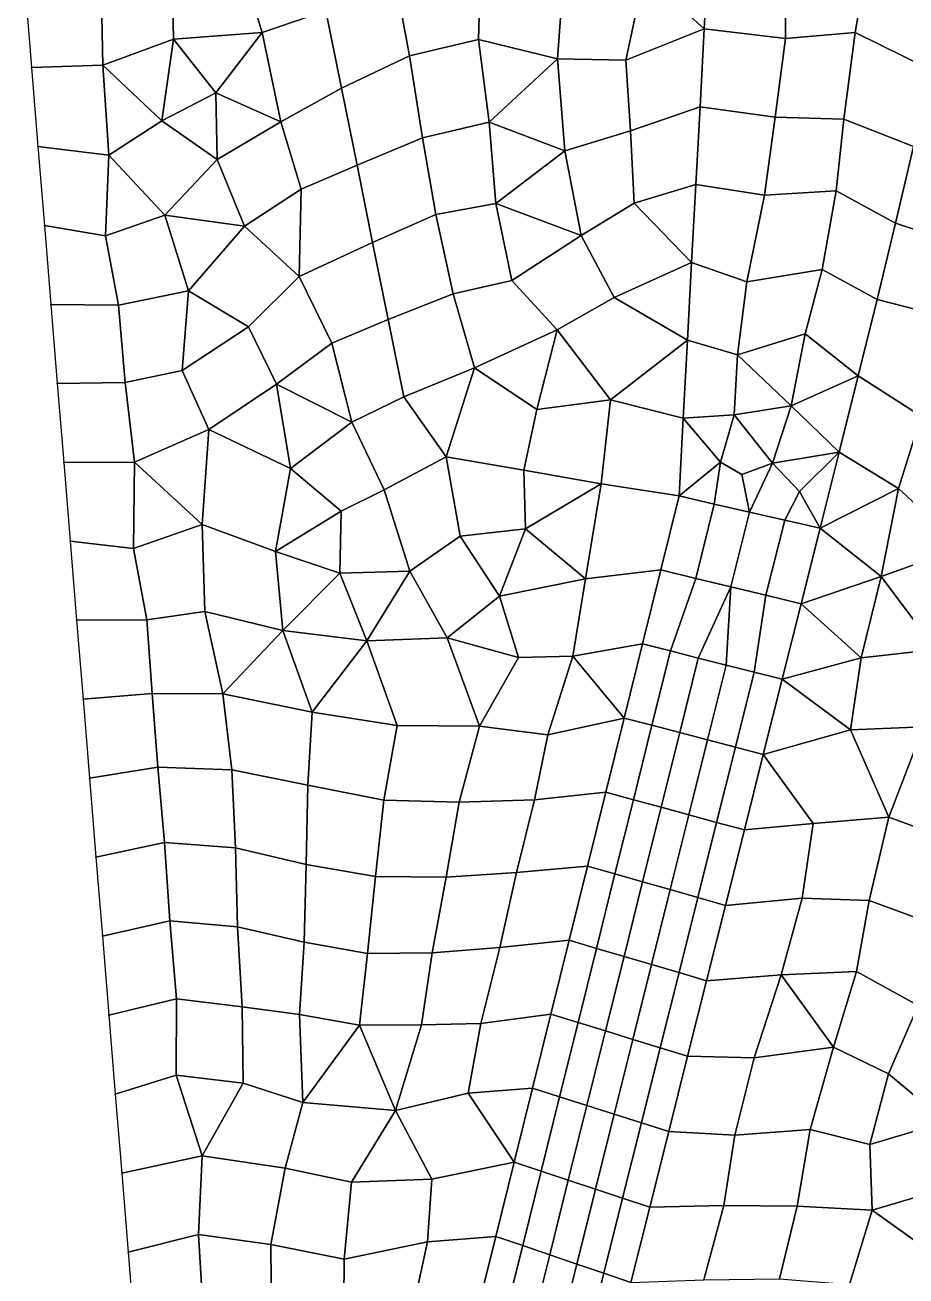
# Model space of a CAD drawing. Extents: x 391089 to 406232, y 6461839 to 6471033.
# Drawn here: x 402515.3 to 402570.8, y 6469745.9 to 6469824.8 of the extents above; entities that cross this region are included whole.
import ezdxf

# ---------------------------------------------------------------- set-up
doc = ezdxf.new("R2010")
doc.units = 0
for name, color, linetype in [('MESH_BOUND', 25, 'CONTINUOUS'), ('MESH_ELEMS', 18, 'CONTINUOUS'), ('MESH_NODES', 18, 'CONTINUOUS')]:
    doc.layers.add(name, color=color, linetype=linetype)

msp = doc.modelspace()

# ---------------------------------------------------------------- linework, layer by layer
at = {"layer": 'MESH_BOUND', "color": 25}
for points in [[(402515.287, 6469827.08, 1.627), (402515.693, 6469822.1, 1.393)], [(402515.693, 6469822.1, 1.393), (402516.1, 6469817.12, 1.246)], [(402516.1, 6469817.12, 1.246), (402516.506, 6469812.14, 1.272)], [(402516.506, 6469812.14, 1.272), (402516.912, 6469807.16, 1.096)], [(402516.912, 6469807.16, 1.096), (402517.319, 6469802.18, 0.893)], [(402517.319, 6469802.18, 0.893), (402517.725, 6469797.2, 0.904)], [(402517.725, 6469797.2, 0.904), (402518.131, 6469792.22, 0.761)], [(402518.131, 6469792.22, 0.761), (402518.538, 6469787.24, 0.771)], [(402518.538, 6469787.24, 0.771), (402518.944, 6469782.26, 0.786)], [(402518.944, 6469782.26, 0.786), (402519.35, 6469777.28, 0.746)], [(402519.35, 6469777.28, 0.746), (402519.757, 6469772.3, 0.809)], [(402519.757, 6469772.3, 0.809), (402520.163, 6469767.32, 0.776)], [(402520.163, 6469767.32, 0.776), (402520.569, 6469762.34, 0.767)], [(402520.569, 6469762.34, 0.767), (402520.976, 6469757.36, 0.832)], [(402520.976, 6469757.36, 0.832), (402521.382, 6469752.38, 0.897)], [(402521.382, 6469752.38, 0.897), (402521.788, 6469747.4, 1.137)], [(402521.788, 6469747.4, 1.137), (402522.195, 6469742.42, 0.95)]]:
    msp.add_polyline3d(points, dxfattribs=at)
at = {"layer": 'MESH_ELEMS', "color": 178}
for points in [[(402534.264, 6469825.66, 1.461), (402533.283, 6469830.52, 1.466), (402529.022, 6469828.25, 1.334), (402530.25, 6469824.29, 1.315)], [(402558.118, 6469824.52, 1.248), (402558.382, 6469829.42, 1.272), (402554.341, 6469827.96, 1.344), (402558.118, 6469824.52, 1.248)], [(402558.118, 6469824.52, 1.248), (402563.244, 6469823.93, 1.418), (402563.22, 6469828.47, 1.346), (402558.382, 6469829.42, 1.272)], [(402567.628, 6469824.29, 0.926), (402568.573, 6469829.78, 1.12), (402563.22, 6469828.47, 1.346), (402563.244, 6469823.93, 1.418)], [(402573.575, 6469826.75, 1.242), (402568.573, 6469829.78, 1.12), (402567.628, 6469824.29, 0.926), (402572.443, 6469821.93, 1.468)], [(402539.538, 6469822.82, 1.536), (402543.893, 6469823.86, 1.436), (402544.021, 6469829.02, 1.485), (402538.581, 6469827.9, 1.502)], [(402543.893, 6469823.86, 1.436), (402548.859, 6469822.63, 1.359), (402549.232, 6469827.55, 1.487), (402544.021, 6469829.02, 1.485)], [(402524.657, 6469823.88, 1.236), (402524.562, 6469827.98, 1.348), (402520.084, 6469827.4, 1.475), (402520.186, 6469822.23, 1.224)], [(402524.657, 6469823.88, 1.236), (402530.25, 6469824.29, 1.315), (402529.022, 6469828.25, 1.334), (402524.562, 6469827.98, 1.348)], [(402539.538, 6469822.82, 1.536), (402538.581, 6469827.9, 1.502), (402534.264, 6469825.66, 1.461), (402535.244, 6469820.79, 1.608)], [(402553.183, 6469822.55, 1.42), (402554.341, 6469827.96, 1.344), (402549.232, 6469827.55, 1.487), (402548.859, 6469822.63, 1.359)], [(402554.341, 6469827.96, 1.344), (402553.183, 6469822.55, 1.42), (402558.118, 6469824.52, 1.248), (402554.341, 6469827.96, 1.344)], [(402515.693, 6469822.1, 1.393), (402520.186, 6469822.23, 1.224), (402520.084, 6469827.4, 1.475), (402515.287, 6469827.08, 1.627)], [(402535.244, 6469820.79, 1.608), (402534.264, 6469825.66, 1.461), (402530.25, 6469824.29, 1.315), (402531.422, 6469818.67, 1.453)], [(402553.183, 6469822.55, 1.42), (402553.465, 6469818.09, 1.331), (402557.853, 6469819.61, 1.196), (402558.118, 6469824.52, 1.248)], [(402563.244, 6469823.93, 1.418), (402558.118, 6469824.52, 1.248), (402557.853, 6469819.61, 1.196), (402562.588, 6469818.97, 1.367)], [(402524.657, 6469823.88, 1.236), (402520.186, 6469822.23, 1.224), (402523.915, 6469818.72, 1.165), (402524.657, 6469823.88, 1.236)], [(402527.313, 6469820.49, 1.283), (402524.657, 6469823.88, 1.236), (402523.915, 6469818.72, 1.165), (402527.313, 6469820.49, 1.283)], [(402524.657, 6469823.88, 1.236), (402527.313, 6469820.49, 1.283), (402530.25, 6469824.29, 1.315), (402524.657, 6469823.88, 1.236)], [(402531.422, 6469818.67, 1.453), (402530.25, 6469824.29, 1.315), (402527.313, 6469820.49, 1.283), (402531.422, 6469818.67, 1.453)], [(402540.36, 6469817.65, 1.51), (402544.564, 6469818.64, 1.426), (402543.893, 6469823.86, 1.436), (402539.538, 6469822.82, 1.536)], [(402543.893, 6469823.86, 1.436), (402544.564, 6469818.64, 1.426), (402548.859, 6469822.63, 1.359), (402543.893, 6469823.86, 1.436)], [(402563.244, 6469823.93, 1.418), (402562.588, 6469818.97, 1.367), (402566.916, 6469818.84, 1.145), (402567.628, 6469824.29, 0.926)], [(402572.443, 6469821.93, 1.468), (402567.628, 6469824.29, 0.926), (402566.916, 6469818.84, 1.145), (402571.311, 6469817.11, 1.54)], [(402540.36, 6469817.65, 1.51), (402539.538, 6469822.82, 1.536), (402535.244, 6469820.79, 1.608), (402536.224, 6469815.93, 1.491)], [(402516.1, 6469817.12, 1.246), (402520.567, 6469816.56, 1.182), (402520.186, 6469822.23, 1.224), (402515.693, 6469822.1, 1.393)], [(402523.915, 6469818.72, 1.165), (402520.186, 6469822.23, 1.224), (402520.567, 6469816.56, 1.182), (402523.915, 6469818.72, 1.165)], [(402548.859, 6469822.63, 1.359), (402544.564, 6469818.64, 1.426), (402549.321, 6469816.83, 1.291), (402548.859, 6469822.63, 1.359)], [(402553.465, 6469818.09, 1.331), (402553.183, 6469822.55, 1.42), (402548.859, 6469822.63, 1.359), (402549.321, 6469816.83, 1.291)], [(402527.397, 6469816.3, 1.268), (402527.313, 6469820.49, 1.283), (402523.915, 6469818.72, 1.165), (402527.397, 6469816.3, 1.268)], [(402527.397, 6469816.3, 1.268), (402531.422, 6469818.67, 1.453), (402527.313, 6469820.49, 1.283), (402527.397, 6469816.3, 1.268)], [(402536.224, 6469815.93, 1.491), (402535.244, 6469820.79, 1.608), (402531.422, 6469818.67, 1.453), (402532.692, 6469814.43, 1.396)], [(402557.589, 6469814.71, 1.301), (402557.853, 6469819.61, 1.196), (402553.465, 6469818.09, 1.331), (402553.691, 6469813.54, 1.237)], [(402557.589, 6469814.71, 1.301), (402561.927, 6469814.04, 1.278), (402562.588, 6469818.97, 1.367), (402557.853, 6469819.61, 1.196)], [(402566.446, 6469814.31, 1.325), (402566.916, 6469818.84, 1.145), (402562.588, 6469818.97, 1.367), (402561.927, 6469814.04, 1.278)], [(402566.446, 6469814.31, 1.325), (402570.176, 6469812.28, 1.581), (402571.311, 6469817.11, 1.54), (402566.916, 6469818.84, 1.145)], [(402524.096, 6469812.79, 1.091), (402527.397, 6469816.3, 1.268), (402523.915, 6469818.72, 1.165), (402520.567, 6469816.56, 1.182)], [(402532.692, 6469814.43, 1.396), (402531.422, 6469818.67, 1.453), (402527.397, 6469816.3, 1.268), (402529.124, 6469812.08, 1.245)], [(402544.564, 6469818.64, 1.426), (402540.36, 6469817.65, 1.51), (402541.19, 6469812.83, 1.35), (402544.985, 6469813.52, 1.321)], [(402544.985, 6469813.52, 1.321), (402549.321, 6469816.83, 1.291), (402544.564, 6469818.64, 1.426), (402544.985, 6469813.52, 1.321)], [(402553.691, 6469813.54, 1.237), (402553.465, 6469818.09, 1.331), (402549.321, 6469816.83, 1.291), (402550.361, 6469811.5, 1.243)], [(402541.19, 6469812.83, 1.35), (402540.36, 6469817.65, 1.51), (402536.224, 6469815.93, 1.491), (402537.205, 6469811.06, 1.362)], [(402516.506, 6469812.14, 1.272), (402520.37, 6469811.47, 1.294), (402520.567, 6469816.56, 1.182), (402516.1, 6469817.12, 1.246)], [(402524.096, 6469812.79, 1.091), (402520.567, 6469816.56, 1.182), (402520.37, 6469811.47, 1.294), (402524.096, 6469812.79, 1.091)], [(402544.985, 6469813.52, 1.321), (402550.361, 6469811.5, 1.243), (402549.321, 6469816.83, 1.291), (402544.985, 6469813.52, 1.321)], [(402575.485, 6469816.47, 1.466), (402571.311, 6469817.11, 1.54), (402570.176, 6469812.28, 1.581), (402574.264, 6469810.94, 1.42)], [(402529.124, 6469812.08, 1.245), (402527.397, 6469816.3, 1.268), (402524.096, 6469812.79, 1.091), (402529.124, 6469812.08, 1.245)], [(402537.205, 6469811.06, 1.362), (402536.224, 6469815.93, 1.491), (402532.692, 6469814.43, 1.396), (402532.583, 6469808.91, 1.229)], [(402529.124, 6469812.08, 1.245), (402532.583, 6469808.91, 1.229), (402532.692, 6469814.43, 1.396), (402529.124, 6469812.08, 1.245)], [(402557.589, 6469814.71, 1.301), (402553.691, 6469813.54, 1.237), (402557.324, 6469809.8, 1.413), (402557.589, 6469814.71, 1.301)], [(402557.324, 6469809.8, 1.413), (402560.795, 6469808.59, 1.388), (402561.927, 6469814.04, 1.278), (402557.589, 6469814.71, 1.301)], [(402565.558, 6469809.35, 1.078), (402566.446, 6469814.31, 1.325), (402561.927, 6469814.04, 1.278), (402560.795, 6469808.59, 1.388)], [(402565.558, 6469809.35, 1.078), (402569.028, 6469807.46, 1.367), (402570.176, 6469812.28, 1.581), (402566.446, 6469814.31, 1.325)], [(402542.284, 6469807.82, 1.248), (402545.99, 6469808.67, 1.207), (402544.985, 6469813.52, 1.321), (402541.19, 6469812.83, 1.35)], [(402545.99, 6469808.67, 1.207), (402550.361, 6469811.5, 1.243), (402544.985, 6469813.52, 1.321), (402545.99, 6469808.67, 1.207)], [(402552.438, 6469807.59, 1.238), (402557.324, 6469809.8, 1.413), (402553.691, 6469813.54, 1.237), (402550.361, 6469811.5, 1.243)], [(402525.597, 6469808.02, 0.954), (402524.096, 6469812.79, 1.091), (402520.37, 6469811.47, 1.294), (402521.172, 6469807.1, 0.954)], [(402524.096, 6469812.79, 1.091), (402525.597, 6469808.02, 0.954), (402529.124, 6469812.08, 1.245), (402524.096, 6469812.79, 1.091)], [(402542.284, 6469807.82, 1.248), (402541.19, 6469812.83, 1.35), (402537.205, 6469811.06, 1.362), (402538.185, 6469806.2, 1.311)], [(402516.912, 6469807.16, 1.096), (402521.172, 6469807.1, 0.954), (402520.37, 6469811.47, 1.294), (402516.506, 6469812.14, 1.272)], [(402529.124, 6469812.08, 1.245), (402525.597, 6469808.02, 0.954), (402529.38, 6469805.74, 1.034), (402532.583, 6469808.91, 1.229)], [(402569.028, 6469807.46, 1.367), (402573.552, 6469806.32, 1.224), (402574.264, 6469810.94, 1.42), (402570.176, 6469812.28, 1.581)], [(402538.185, 6469806.2, 1.311), (402537.205, 6469811.06, 1.362), (402532.583, 6469808.91, 1.229), (402534.63, 6469804.71, 1.323)], [(402548.846, 6469805.55, 1.178), (402552.438, 6469807.59, 1.238), (402550.361, 6469811.5, 1.243), (402545.99, 6469808.67, 1.207)], [(402557.059, 6469804.9, 1.239), (402557.324, 6469809.8, 1.413), (402552.438, 6469807.59, 1.238), (402557.059, 6469804.9, 1.239)], [(402557.059, 6469804.9, 1.239), (402560.214, 6469803.97, 1.297), (402560.795, 6469808.59, 1.388), (402557.324, 6469809.8, 1.413)], [(402534.63, 6469804.71, 1.323), (402532.583, 6469808.91, 1.229), (402529.38, 6469805.74, 1.034), (402531.151, 6469802.12, 1.206)], [(402543.624, 6469803.16, 1.245), (402548.846, 6469805.55, 1.178), (402545.99, 6469808.67, 1.207), (402542.284, 6469807.82, 1.248)], [(402564.478, 6469805.31, 1.324), (402565.558, 6469809.35, 1.078), (402560.795, 6469808.59, 1.388), (402560.214, 6469803.97, 1.297)], [(402564.478, 6469805.31, 1.324), (402567.829, 6469802.66, 1.182), (402569.028, 6469807.46, 1.367), (402565.558, 6469809.35, 1.078)], [(402525.196, 6469802.99, 0.882), (402525.597, 6469808.02, 0.954), (402521.172, 6469807.1, 0.954), (402521.607, 6469802.24, 0.878)], [(402525.597, 6469808.02, 0.954), (402525.196, 6469802.99, 0.882), (402529.38, 6469805.74, 1.034), (402525.597, 6469808.02, 0.954)], [(402538.185, 6469806.2, 1.311), (402539.165, 6469801.33, 1.318), (402543.624, 6469803.16, 1.245), (402542.284, 6469807.82, 1.248)], [(402517.319, 6469802.18, 0.893), (402521.607, 6469802.24, 0.878), (402521.172, 6469807.1, 0.954), (402516.912, 6469807.16, 1.096)], [(402552.438, 6469807.59, 1.238), (402548.846, 6469805.55, 1.178), (402552.212, 6469801.14, 1.045), (402557.059, 6469804.9, 1.239)], [(402573.552, 6469806.32, 1.224), (402569.028, 6469807.46, 1.367), (402567.829, 6469802.66, 1.182), (402571.802, 6469800.12, 1.077)], [(402531.151, 6469802.12, 1.206), (402529.38, 6469805.74, 1.034), (402525.196, 6469802.99, 0.882), (402526.871, 6469799.28, 0.838)], [(402534.63, 6469804.71, 1.323), (402535.888, 6469799.73, 1.423), (402539.165, 6469801.33, 1.318), (402538.185, 6469806.2, 1.311)], [(402548.846, 6469805.55, 1.178), (402543.624, 6469803.16, 1.245), (402547.556, 6469800.53, 1.224), (402548.846, 6469805.55, 1.178)], [(402548.846, 6469805.55, 1.178), (402547.556, 6469800.53, 1.224), (402552.212, 6469801.14, 1.045), (402548.846, 6469805.55, 1.178)], [(402535.888, 6469799.73, 1.423), (402534.63, 6469804.71, 1.323), (402531.151, 6469802.12, 1.206), (402535.888, 6469799.73, 1.423)], [(402552.212, 6469801.14, 1.045), (402556.795, 6469799.99, 1.211), (402557.059, 6469804.9, 1.239), (402552.212, 6469801.14, 1.045)], [(402556.795, 6469799.99, 1.211), (402560.007, 6469800.2, 1.246), (402560.214, 6469803.97, 1.297), (402557.059, 6469804.9, 1.239)], [(402564.478, 6469805.31, 1.324), (402560.214, 6469803.97, 1.297), (402563.6, 6469800.77, 1.391), (402564.478, 6469805.31, 1.324)], [(402564.478, 6469805.31, 1.324), (402563.6, 6469800.77, 1.391), (402567.829, 6469802.66, 1.182), (402564.478, 6469805.31, 1.324)], [(402560.214, 6469803.97, 1.297), (402560.007, 6469800.2, 1.246), (402563.6, 6469800.77, 1.391), (402560.214, 6469803.97, 1.297)], [(402543.624, 6469803.16, 1.245), (402539.165, 6469801.33, 1.318), (402541.849, 6469797.55, 1.213), (402543.624, 6469803.16, 1.245)], [(402541.849, 6469797.55, 1.213), (402546.738, 6469796.7, 1.333), (402547.556, 6469800.53, 1.224), (402543.624, 6469803.16, 1.245)], [(402526.871, 6469799.28, 0.838), (402525.196, 6469802.99, 0.882), (402521.607, 6469802.24, 0.878), (402522.198, 6469797.21, 0.845)], [(402563.6, 6469800.77, 1.391), (402566.624, 6469797.85, 1.196), (402567.829, 6469802.66, 1.182), (402563.6, 6469800.77, 1.391)], [(402566.624, 6469797.85, 1.196), (402570.371, 6469795.56, 0.894), (402571.802, 6469800.12, 1.077), (402567.829, 6469802.66, 1.182)], [(402517.725, 6469797.2, 0.904), (402522.198, 6469797.21, 0.845), (402521.607, 6469802.24, 0.878), (402517.319, 6469802.18, 0.893)], [(402532.037, 6469796.82, 1.272), (402531.151, 6469802.12, 1.206), (402526.871, 6469799.28, 0.838), (402532.037, 6469796.82, 1.272)], [(402532.037, 6469796.82, 1.272), (402535.888, 6469799.73, 1.423), (402531.151, 6469802.12, 1.206), (402532.037, 6469796.82, 1.272)], [(402537.945, 6469795.46, 1.346), (402541.849, 6469797.55, 1.213), (402539.165, 6469801.33, 1.318), (402535.888, 6469799.73, 1.423)], [(402547.556, 6469800.53, 1.224), (402546.738, 6469796.7, 1.333), (402551.627, 6469795.85, 1.362), (402552.212, 6469801.14, 1.045)], [(402551.627, 6469795.85, 1.362), (402556.53, 6469795.08, 1.419), (402556.795, 6469799.99, 1.211), (402552.212, 6469801.14, 1.045)], [(402563.6, 6469800.77, 1.391), (402560.007, 6469800.2, 1.246), (402562.426, 6469797.14, 1.422), (402563.6, 6469800.77, 1.391)], [(402563.6, 6469800.77, 1.391), (402562.426, 6469797.14, 1.422), (402566.624, 6469797.85, 1.196), (402563.6, 6469800.77, 1.391)], [(402556.795, 6469799.99, 1.211), (402556.53, 6469795.08, 1.419), (402559.14, 6469797.22, 1.363), (402556.795, 6469799.99, 1.211)], [(402556.795, 6469799.99, 1.211), (402559.14, 6469797.22, 1.363), (402560.007, 6469800.2, 1.246), (402556.795, 6469799.99, 1.211)], [(402560.007, 6469800.2, 1.246), (402559.14, 6469797.22, 1.363), (402560.498, 6469796.43, 1.534), (402562.426, 6469797.14, 1.422)], [(402576.091, 6469796.56, 1.008), (402571.802, 6469800.12, 1.077), (402570.371, 6469795.56, 0.894), (402574.377, 6469791.84, 1.239)], [(402522.198, 6469797.21, 0.845), (402526.461, 6469793.29, 1.036), (402526.871, 6469799.28, 0.838), (402522.198, 6469797.21, 0.845)], [(402526.461, 6469793.29, 1.036), (402531.075, 6469791.58, 1.046), (402532.037, 6469796.82, 1.272), (402526.871, 6469799.28, 0.838)], [(402535.888, 6469799.73, 1.423), (402532.037, 6469796.82, 1.272), (402535.228, 6469794.13, 1.463), (402537.945, 6469795.46, 1.346)], [(402537.945, 6469795.46, 1.346), (402539.55, 6469790.34, 0.892), (402542.723, 6469792.55, 1.094), (402541.849, 6469797.55, 1.213)], [(402542.723, 6469792.55, 1.094), (402546.858, 6469793, 1.291), (402546.738, 6469796.7, 1.333), (402541.849, 6469797.55, 1.213)], [(402564.124, 6469795.37, 1.168), (402566.624, 6469797.85, 1.196), (402562.426, 6469797.14, 1.422), (402564.124, 6469795.37, 1.168)], [(402564.124, 6469795.37, 1.168), (402565.419, 6469793.05, 1.258), (402566.624, 6469797.85, 1.196), (402564.124, 6469795.37, 1.168)], [(402565.419, 6469793.05, 1.258), (402570.371, 6469795.56, 0.894), (402566.624, 6469797.85, 1.196), (402565.419, 6469793.05, 1.258)], [(402518.131, 6469792.22, 0.761), (402522.126, 6469791.76, 1.026), (402522.198, 6469797.21, 0.845), (402517.725, 6469797.2, 0.904)], [(402522.126, 6469791.76, 1.026), (402526.461, 6469793.29, 1.036), (402522.198, 6469797.21, 0.845), (402522.126, 6469791.76, 1.026)], [(402532.037, 6469796.82, 1.272), (402531.075, 6469791.58, 1.046), (402535.228, 6469794.13, 1.463), (402532.037, 6469796.82, 1.272)], [(402556.53, 6469795.08, 1.419), (402558.752, 6469794.57, 1.238), (402559.14, 6469797.22, 1.363), (402556.53, 6469795.08, 1.419)], [(402558.752, 6469794.57, 1.238), (402560.974, 6469794.06, 1.148), (402560.498, 6469796.43, 1.534), (402559.14, 6469797.22, 1.363)], [(402560.974, 6469794.06, 1.148), (402562.426, 6469797.14, 1.422), (402560.498, 6469796.43, 1.534), (402560.974, 6469794.06, 1.148)], [(402563.196, 6469793.56, 1.085), (402564.124, 6469795.37, 1.168), (402562.426, 6469797.14, 1.422), (402560.974, 6469794.06, 1.148)], [(402546.858, 6469793, 1.291), (402551.627, 6469795.85, 1.362), (402546.738, 6469796.7, 1.333), (402546.858, 6469793, 1.291)], [(402539.55, 6469790.34, 0.892), (402537.945, 6469795.46, 1.346), (402535.228, 6469794.13, 1.463), (402535.132, 6469790.22, 1.708)], [(402550.63, 6469789.85, 1.358), (402551.627, 6469795.85, 1.362), (402546.858, 6469793, 1.291), (402550.63, 6469789.85, 1.358)], [(402555.374, 6469790.42, 1.407), (402556.53, 6469795.08, 1.419), (402551.627, 6469795.85, 1.362), (402550.63, 6469789.85, 1.358)], [(402565.419, 6469793.05, 1.258), (402564.124, 6469795.37, 1.168), (402563.196, 6469793.56, 1.085), (402565.419, 6469793.05, 1.258)], [(402569.269, 6469790.01, 1.189), (402570.371, 6469795.56, 0.894), (402565.419, 6469793.05, 1.258), (402569.269, 6469790.01, 1.189)], [(402570.371, 6469795.56, 0.894), (402569.269, 6469790.01, 1.189), (402574.377, 6469791.84, 1.239), (402570.371, 6469795.56, 0.894)], [(402556.53, 6469795.08, 1.419), (402555.374, 6469790.42, 1.407), (402557.587, 6469789.88, 1.494), (402558.752, 6469794.57, 1.238)], [(402558.752, 6469794.57, 1.238), (402557.587, 6469789.88, 1.494), (402559.8, 6469789.35, 1.342), (402560.974, 6469794.06, 1.148)], [(402535.228, 6469794.13, 1.463), (402531.075, 6469791.58, 1.046), (402535.132, 6469790.22, 1.708), (402535.228, 6469794.13, 1.463)], [(402560.974, 6469794.06, 1.148), (402559.8, 6469789.35, 1.342), (402562.013, 6469788.82, 1.307), (402563.196, 6469793.56, 1.085)], [(402526.621, 6469787.79, 1.033), (402526.461, 6469793.29, 1.036), (402522.126, 6469791.76, 1.026), (402522.962, 6469787.28, 1.065)], [(402526.621, 6469787.79, 1.033), (402531.55, 6469786.59, 1.486), (402531.075, 6469791.58, 1.046), (402526.461, 6469793.29, 1.036)], [(402542.723, 6469792.55, 1.094), (402545.203, 6469788.76, 1.25), (402546.858, 6469793, 1.291), (402542.723, 6469792.55, 1.094)], [(402550.63, 6469789.85, 1.358), (402546.858, 6469793, 1.291), (402545.203, 6469788.76, 1.25), (402550.63, 6469789.85, 1.358)], [(402563.196, 6469793.56, 1.085), (402562.013, 6469788.82, 1.307), (402564.226, 6469788.29, 1.247), (402565.419, 6469793.05, 1.258)], [(402565.419, 6469793.05, 1.258), (402564.226, 6469788.29, 1.247), (402569.269, 6469790.01, 1.189), (402565.419, 6469793.05, 1.258)], [(402518.538, 6469787.24, 0.771), (402522.962, 6469787.28, 1.065), (402522.126, 6469791.76, 1.026), (402518.131, 6469792.22, 0.761)], [(402539.55, 6469790.34, 0.892), (402541.903, 6469786.13, 1.11), (402545.203, 6469788.76, 1.25), (402542.723, 6469792.55, 1.094)], [(402531.55, 6469786.59, 1.486), (402535.132, 6469790.22, 1.708), (402531.075, 6469791.58, 1.046), (402531.55, 6469786.59, 1.486)], [(402572.728, 6469785.41, 1.179), (402574.377, 6469791.84, 1.239), (402569.269, 6469790.01, 1.189), (402572.728, 6469785.41, 1.179)], [(402531.55, 6469786.59, 1.486), (402536.836, 6469785.94, 1.308), (402535.132, 6469790.22, 1.708), (402531.55, 6469786.59, 1.486)], [(402536.836, 6469785.94, 1.308), (402539.55, 6469790.34, 0.892), (402535.132, 6469790.22, 1.708), (402536.836, 6469785.94, 1.308)], [(402541.903, 6469786.13, 1.11), (402539.55, 6469790.34, 0.892), (402536.836, 6469785.94, 1.308), (402541.903, 6469786.13, 1.11)], [(402550.63, 6469789.85, 1.358), (402545.203, 6469788.76, 1.25), (402546.412, 6469784.9, 1.243), (402549.841, 6469784.99, 1.324)], [(402550.63, 6469789.85, 1.358), (402549.841, 6469784.99, 1.324), (402554.218, 6469785.75, 1.314), (402555.374, 6469790.42, 1.407)], [(402555.374, 6469790.42, 1.407), (402554.218, 6469785.75, 1.314), (402555.981, 6469785.31, 1.291), (402557.587, 6469789.88, 1.494)], [(402557.587, 6469789.88, 1.494), (402555.981, 6469785.31, 1.291), (402557.744, 6469784.86, 1.184), (402559.8, 6469789.35, 1.342)], [(402569.269, 6469790.01, 1.189), (402564.226, 6469788.29, 1.247), (402568.018, 6469784.87, 1.204), (402569.269, 6469790.01, 1.189)], [(402568.018, 6469784.87, 1.204), (402572.728, 6469785.41, 1.179), (402569.269, 6469790.01, 1.189), (402568.018, 6469784.87, 1.204)], [(402559.8, 6469789.35, 1.342), (402557.744, 6469784.86, 1.184), (402559.507, 6469784.42, 1.147), (402559.8, 6469789.35, 1.342)], [(402559.8, 6469789.35, 1.342), (402559.507, 6469784.42, 1.147), (402561.27, 6469783.98, 1.347), (402562.013, 6469788.82, 1.307)], [(402541.903, 6469786.13, 1.11), (402546.412, 6469784.9, 1.243), (402545.203, 6469788.76, 1.25), (402541.903, 6469786.13, 1.11)], [(402562.013, 6469788.82, 1.307), (402561.27, 6469783.98, 1.347), (402563.033, 6469783.54, 1.332), (402564.226, 6469788.29, 1.247)], [(402564.226, 6469788.29, 1.247), (402563.033, 6469783.54, 1.332), (402568.018, 6469784.87, 1.204), (402564.226, 6469788.29, 1.247)], [(402522.962, 6469787.28, 1.065), (402518.538, 6469787.24, 0.771), (402518.944, 6469782.26, 0.786), (402523.305, 6469782.62, 1.173)], [(402522.962, 6469787.28, 1.065), (402523.305, 6469782.62, 1.173), (402527.757, 6469782.61, 1.164), (402526.621, 6469787.79, 1.033)], [(402531.55, 6469786.59, 1.486), (402526.621, 6469787.79, 1.033), (402527.757, 6469782.61, 1.164), (402531.55, 6469786.59, 1.486)], [(402531.55, 6469786.59, 1.486), (402527.757, 6469782.61, 1.164), (402533.393, 6469781.45, 1.52), (402531.55, 6469786.59, 1.486)], [(402536.836, 6469785.94, 1.308), (402531.55, 6469786.59, 1.486), (402533.393, 6469781.45, 1.52), (402536.836, 6469785.94, 1.308)], [(402538.757, 6469780.6, 0.989), (402536.836, 6469785.94, 1.308), (402533.393, 6469781.45, 1.52), (402538.757, 6469780.6, 0.989)], [(402541.903, 6469786.13, 1.11), (402536.836, 6469785.94, 1.308), (402538.757, 6469780.6, 0.989), (402543.938, 6469780.56, 1.079)], [(402541.903, 6469786.13, 1.11), (402543.938, 6469780.56, 1.079), (402546.412, 6469784.9, 1.243), (402541.903, 6469786.13, 1.11)], [(402549.841, 6469784.99, 1.324), (402553.062, 6469781.08, 1.406), (402554.218, 6469785.75, 1.314), (402549.841, 6469784.99, 1.324)], [(402554.218, 6469785.75, 1.314), (402553.062, 6469781.08, 1.406), (402554.817, 6469780.62, 1.325), (402555.981, 6469785.31, 1.291)], [(402548.263, 6469780.03, 1.479), (402549.841, 6469784.99, 1.324), (402546.412, 6469784.9, 1.243), (402543.938, 6469780.56, 1.079)], [(402548.263, 6469780.03, 1.479), (402553.062, 6469781.08, 1.406), (402549.841, 6469784.99, 1.324), (402548.263, 6469780.03, 1.479)], [(402555.981, 6469785.31, 1.291), (402554.817, 6469780.62, 1.325), (402556.573, 6469780.16, 1.103), (402557.744, 6469784.86, 1.184)], [(402571.94, 6469780.52, 1.508), (402572.728, 6469785.41, 1.179), (402568.018, 6469784.87, 1.204), (402567.341, 6469780.34, 1.369)], [(402557.744, 6469784.86, 1.184), (402556.573, 6469780.16, 1.103), (402558.329, 6469779.7, 1.135), (402559.507, 6469784.42, 1.147)], [(402559.507, 6469784.42, 1.147), (402558.329, 6469779.7, 1.135), (402560.085, 6469779.24, 1.444), (402561.27, 6469783.98, 1.347)], [(402568.018, 6469784.87, 1.204), (402563.033, 6469783.54, 1.332), (402567.341, 6469780.34, 1.369), (402568.018, 6469784.87, 1.204)], [(402561.27, 6469783.98, 1.347), (402560.085, 6469779.24, 1.444), (402561.84, 6469778.78, 1.441), (402563.033, 6469783.54, 1.332)], [(402563.033, 6469783.54, 1.332), (402561.84, 6469778.78, 1.441), (402567.341, 6469780.34, 1.369), (402563.033, 6469783.54, 1.332)], [(402523.664, 6469777.99, 1.053), (402523.305, 6469782.62, 1.173), (402518.944, 6469782.26, 0.786), (402519.35, 6469777.28, 0.746)], [(402523.664, 6469777.99, 1.053), (402528.319, 6469777.82, 1.12), (402527.757, 6469782.61, 1.164), (402523.305, 6469782.62, 1.173)], [(402528.319, 6469777.82, 1.12), (402533.132, 6469776.84, 1.471), (402533.393, 6469781.45, 1.52), (402527.757, 6469782.61, 1.164)], [(402533.132, 6469776.84, 1.471), (402537.915, 6469775.91, 0.979), (402538.757, 6469780.6, 0.989), (402533.393, 6469781.45, 1.52)], [(402551.906, 6469776.41, 1.444), (402553.062, 6469781.08, 1.406), (402548.263, 6469780.03, 1.479), (402547.412, 6469775.92, 1.441)], [(402554.817, 6469780.62, 1.325), (402553.062, 6469781.08, 1.406), (402551.906, 6469776.41, 1.444), (402553.654, 6469775.93, 1.246)], [(402538.757, 6469780.6, 0.989), (402537.915, 6469775.91, 0.979), (402542.663, 6469775.77, 1.074), (402543.938, 6469780.56, 1.079)], [(402547.412, 6469775.92, 1.441), (402548.263, 6469780.03, 1.479), (402543.938, 6469780.56, 1.079), (402542.663, 6469775.77, 1.074)], [(402556.573, 6469780.16, 1.103), (402554.817, 6469780.62, 1.325), (402553.654, 6469775.93, 1.246), (402555.402, 6469775.46, 0.837)], [(402567.341, 6469780.34, 1.369), (402561.84, 6469778.78, 1.441), (402564.997, 6469774.43, 1.487), (402569.761, 6469774.84, 1.475)], [(402571.94, 6469780.52, 1.508), (402567.341, 6469780.34, 1.369), (402569.761, 6469774.84, 1.475), (402571.94, 6469780.52, 1.508)], [(402569.761, 6469774.84, 1.475), (402574.408, 6469773.12, 1.394), (402575.866, 6469778.5, 1.247), (402571.94, 6469780.52, 1.508)], [(402558.329, 6469779.7, 1.135), (402556.573, 6469780.16, 1.103), (402555.402, 6469775.46, 0.837), (402557.151, 6469774.98, 1.088)], [(402560.085, 6469779.24, 1.444), (402558.329, 6469779.7, 1.135), (402557.151, 6469774.98, 1.088), (402558.899, 6469774.5, 1.354)], [(402561.84, 6469778.78, 1.441), (402560.085, 6469779.24, 1.444), (402558.899, 6469774.5, 1.354), (402560.648, 6469774.03, 1.503)], [(402561.84, 6469778.78, 1.441), (402560.648, 6469774.03, 1.503), (402564.997, 6469774.43, 1.487), (402561.84, 6469778.78, 1.441)], [(402524.08, 6469773.23, 0.852), (402523.664, 6469777.99, 1.053), (402519.35, 6469777.28, 0.746), (402519.757, 6469772.3, 0.809)], [(402528.319, 6469777.82, 1.12), (402523.664, 6469777.99, 1.053), (402524.08, 6469773.23, 0.852), (402528.563, 6469772.89, 0.983)], [(402528.563, 6469772.89, 0.983), (402533.025, 6469771.85, 1.346), (402533.132, 6469776.84, 1.471), (402528.319, 6469777.82, 1.12)], [(402537.915, 6469775.91, 0.979), (402533.132, 6469776.84, 1.471), (402533.025, 6469771.85, 1.346), (402537.39, 6469771.09, 1.096)], [(402547.412, 6469775.92, 1.441), (402546.287, 6469771.34, 1.533), (402550.749, 6469771.74, 1.554), (402551.906, 6469776.41, 1.444)], [(402553.654, 6469775.93, 1.246), (402551.906, 6469776.41, 1.444), (402550.749, 6469771.74, 1.554), (402552.491, 6469771.25, 1.381)], [(402541.843, 6469771.04, 1.243), (402542.663, 6469775.77, 1.074), (402537.915, 6469775.91, 0.979), (402537.39, 6469771.09, 1.096)], [(402546.287, 6469771.34, 1.533), (402547.412, 6469775.92, 1.441), (402542.663, 6469775.77, 1.074), (402541.843, 6469771.04, 1.243)], [(402555.402, 6469775.46, 0.837), (402553.654, 6469775.93, 1.246), (402552.491, 6469771.25, 1.381), (402554.232, 6469770.76, 0.936)], [(402557.151, 6469774.98, 1.088), (402555.402, 6469775.46, 0.837), (402554.232, 6469770.76, 0.936), (402555.973, 6469770.26, 0.924)], [(402558.899, 6469774.5, 1.354), (402557.151, 6469774.98, 1.088), (402555.973, 6469770.26, 0.924), (402557.714, 6469769.77, 1.429)], [(402568.516, 6469769.58, 1.535), (402569.761, 6469774.84, 1.475), (402564.997, 6469774.43, 1.487), (402564.299, 6469769.73, 1.515)], [(402574.408, 6469773.12, 1.394), (402569.761, 6469774.84, 1.475), (402568.516, 6469769.58, 1.535), (402573.04, 6469767.91, 1.51)], [(402560.648, 6469774.03, 1.503), (402558.899, 6469774.5, 1.354), (402557.714, 6469769.77, 1.429), (402559.455, 6469769.27, 1.475)], [(402560.648, 6469774.03, 1.503), (402559.455, 6469769.27, 1.475), (402564.299, 6469769.73, 1.515), (402564.997, 6469774.43, 1.487)], [(402524.423, 6469768.3, 0.79), (402524.08, 6469773.23, 0.852), (402519.757, 6469772.3, 0.809), (402520.163, 6469767.32, 0.776)], [(402524.423, 6469768.3, 0.79), (402528.688, 6469767.92, 1.103), (402528.563, 6469772.89, 0.983), (402524.08, 6469773.23, 0.852)], [(402528.688, 6469767.92, 1.103), (402532.881, 6469766.95, 1.381), (402533.025, 6469771.85, 1.346), (402528.563, 6469772.89, 0.983)], [(402532.881, 6469766.95, 1.381), (402536.888, 6469766.24, 1.144), (402537.39, 6469771.09, 1.096), (402533.025, 6469771.85, 1.346)], [(402549.593, 6469767.08, 1.606), (402550.749, 6469771.74, 1.554), (402546.287, 6469771.34, 1.533), (402545.222, 6469766.62, 1.63)], [(402552.491, 6469771.25, 1.381), (402550.749, 6469771.74, 1.554), (402549.593, 6469767.08, 1.606), (402551.327, 6469766.56, 1.334)], [(402540.969, 6469766.28, 1.182), (402541.843, 6469771.04, 1.243), (402537.39, 6469771.09, 1.096), (402536.888, 6469766.24, 1.144)], [(402545.222, 6469766.62, 1.63), (402546.287, 6469771.34, 1.533), (402541.843, 6469771.04, 1.243), (402540.969, 6469766.28, 1.182)], [(402554.232, 6469770.76, 0.936), (402552.491, 6469771.25, 1.381), (402551.327, 6469766.56, 1.334), (402553.061, 6469766.05, 0.864)], [(402555.973, 6469770.26, 0.924), (402554.232, 6469770.76, 0.936), (402553.061, 6469766.05, 0.864), (402554.795, 6469765.54, 1.028)], [(402557.714, 6469769.77, 1.429), (402555.973, 6469770.26, 0.924), (402554.795, 6469765.54, 1.028), (402556.528, 6469765.03, 1.354)], [(402559.455, 6469769.27, 1.475), (402557.714, 6469769.77, 1.429), (402556.528, 6469765.03, 1.354), (402558.262, 6469764.52, 1.424)], [(402562.975, 6469764.9, 1.427), (402564.299, 6469769.73, 1.515), (402559.455, 6469769.27, 1.475), (402558.262, 6469764.52, 1.424)], [(402567.726, 6469765.11, 1.466), (402568.516, 6469769.58, 1.535), (402564.299, 6469769.73, 1.515), (402562.975, 6469764.9, 1.427)], [(402567.726, 6469765.11, 1.466), (402571.608, 6469762.96, 1.421), (402573.04, 6469767.91, 1.51), (402568.516, 6469769.58, 1.535)], [(402524.834, 6469763.38, 0.859), (402524.423, 6469768.3, 0.79), (402520.163, 6469767.32, 0.776), (402520.569, 6469762.34, 0.767)], [(402524.834, 6469763.38, 0.859), (402528.975, 6469762.87, 1.145), (402528.688, 6469767.92, 1.103), (402524.423, 6469768.3, 0.79)], [(402528.975, 6469762.87, 1.145), (402532.594, 6469762.38, 1.298), (402532.881, 6469766.95, 1.381), (402528.688, 6469767.92, 1.103)], [(402532.594, 6469762.38, 1.298), (402536.375, 6469761.72, 1.181), (402536.888, 6469766.24, 1.144), (402532.881, 6469766.95, 1.381)], [(402548.437, 6469762.41, 1.495), (402549.593, 6469767.08, 1.606), (402545.222, 6469766.62, 1.63), (402544.037, 6469761.82, 1.449)], [(402551.327, 6469766.56, 1.334), (402549.593, 6469767.08, 1.606), (402548.437, 6469762.41, 1.495), (402550.164, 6469761.88, 1.42)], [(402540.285, 6469761.73, 1.209), (402540.969, 6469766.28, 1.182), (402536.888, 6469766.24, 1.144), (402536.375, 6469761.72, 1.181)], [(402544.037, 6469761.82, 1.449), (402545.222, 6469766.62, 1.63), (402540.969, 6469766.28, 1.182), (402540.285, 6469761.73, 1.209)], [(402553.061, 6469766.05, 0.864), (402551.327, 6469766.56, 1.334), (402550.164, 6469761.88, 1.42), (402551.89, 6469761.35, 1.179)], [(402554.795, 6469765.54, 1.028), (402553.061, 6469766.05, 0.864), (402551.89, 6469761.35, 1.179), (402553.617, 6469760.82, 0.802)], [(402556.528, 6469765.03, 1.354), (402554.795, 6469765.54, 1.028), (402553.617, 6469760.82, 0.802), (402555.343, 6469760.29, 1.273)], [(402558.262, 6469764.52, 1.424), (402556.528, 6469765.03, 1.354), (402555.343, 6469760.29, 1.273), (402557.07, 6469759.76, 1.312)], [(402558.262, 6469764.52, 1.424), (402557.07, 6469759.76, 1.312), (402561.266, 6469759.66, 1.313), (402562.975, 6469764.9, 1.427)], [(402566.272, 6469760.34, 1.354), (402562.975, 6469764.9, 1.427), (402561.266, 6469759.66, 1.313), (402566.272, 6469760.34, 1.354)], [(402567.726, 6469765.11, 1.466), (402562.975, 6469764.9, 1.427), (402566.272, 6469760.34, 1.354), (402567.726, 6469765.11, 1.466)], [(402571.608, 6469762.96, 1.421), (402567.726, 6469765.11, 1.466), (402566.272, 6469760.34, 1.354), (402569.731, 6469758.65, 1.321)], [(402524.811, 6469758.57, 0.829), (402524.834, 6469763.38, 0.859), (402520.569, 6469762.34, 0.767), (402520.976, 6469757.36, 0.832)], [(402524.811, 6469758.57, 0.829), (402529.052, 6469758.06, 1.332), (402528.975, 6469762.87, 1.145), (402524.834, 6469763.38, 0.859)], [(402529.052, 6469758.06, 1.332), (402532.806, 6469756.85, 1.237), (402532.594, 6469762.38, 1.298), (402528.975, 6469762.87, 1.145)], [(402575.275, 6469760.26, 1.378), (402571.608, 6469762.96, 1.421), (402569.731, 6469758.65, 1.321), (402573.357, 6469755.63, 1.276)], [(402536.375, 6469761.72, 1.181), (402532.594, 6469762.38, 1.298), (402532.806, 6469756.85, 1.237), (402536.375, 6469761.72, 1.181)], [(402544.037, 6469761.82, 1.449), (402543.227, 6469757.43, 1.237), (402547.281, 6469757.74, 1.318), (402548.437, 6469762.41, 1.495)], [(402550.164, 6469761.88, 1.42), (402548.437, 6469762.41, 1.495), (402547.281, 6469757.74, 1.318), (402549, 6469757.19, 1.358)], [(402536.375, 6469761.72, 1.181), (402532.806, 6469756.85, 1.237), (402538.646, 6469756.34, 1.106), (402536.375, 6469761.72, 1.181)], [(402536.375, 6469761.72, 1.181), (402538.646, 6469756.34, 1.106), (402540.285, 6469761.73, 1.209), (402536.375, 6469761.72, 1.181)], [(402543.227, 6469757.43, 1.237), (402544.037, 6469761.82, 1.449), (402540.285, 6469761.73, 1.209), (402538.646, 6469756.34, 1.106)], [(402551.89, 6469761.35, 1.179), (402550.164, 6469761.88, 1.42), (402549, 6469757.19, 1.358), (402550.719, 6469756.65, 1.006)], [(402553.617, 6469760.82, 0.802), (402551.89, 6469761.35, 1.179), (402550.719, 6469756.65, 1.006), (402552.438, 6469756.1, 0.793)], [(402555.343, 6469760.29, 1.273), (402553.617, 6469760.82, 0.802), (402552.438, 6469756.1, 0.793), (402554.158, 6469755.56, 1.222)], [(402557.07, 6469759.76, 1.312), (402555.343, 6469760.29, 1.273), (402554.158, 6469755.56, 1.222), (402555.877, 6469755.01, 1.367)], [(402560.039, 6469754.78, 1.2), (402561.266, 6469759.66, 1.313), (402557.07, 6469759.76, 1.312), (402555.877, 6469755.01, 1.367)], [(402564.79, 6469755.13, 1.198), (402566.272, 6469760.34, 1.354), (402561.266, 6469759.66, 1.313), (402560.039, 6469754.78, 1.2)], [(402564.79, 6469755.13, 1.198), (402568.569, 6469754.2, 1.207), (402569.731, 6469758.65, 1.321), (402566.272, 6469760.34, 1.354)], [(402526.453, 6469753.49, 1.025), (402524.811, 6469758.57, 0.829), (402520.976, 6469757.36, 0.832), (402521.382, 6469752.38, 0.897)], [(402524.811, 6469758.57, 0.829), (402526.453, 6469753.49, 1.025), (402529.052, 6469758.06, 1.332), (402524.811, 6469758.57, 0.829)], [(402573.357, 6469755.63, 1.276), (402569.731, 6469758.65, 1.321), (402568.569, 6469754.2, 1.207), (402573.357, 6469755.63, 1.276)], [(402529.052, 6469758.06, 1.332), (402526.453, 6469753.49, 1.025), (402531.686, 6469752.71, 1.374), (402532.806, 6469756.85, 1.237)], [(402543.227, 6469757.43, 1.237), (402538.646, 6469756.34, 1.106), (402540.936, 6469752.01, 1.048), (402546.125, 6469753.07, 1.24)], [(402543.227, 6469757.43, 1.237), (402546.125, 6469753.07, 1.24), (402547.281, 6469757.74, 1.318), (402543.227, 6469757.43, 1.237)], [(402549, 6469757.19, 1.358), (402547.281, 6469757.74, 1.318), (402546.125, 6469753.07, 1.24), (402547.837, 6469752.51, 1.329)], [(402535.884, 6469751.82, 0.894), (402538.646, 6469756.34, 1.106), (402532.806, 6469756.85, 1.237), (402531.686, 6469752.71, 1.374)], [(402550.719, 6469756.65, 1.006), (402549, 6469757.19, 1.358), (402547.837, 6469752.51, 1.329), (402549.548, 6469751.94, 1.006)], [(402552.438, 6469756.1, 0.793), (402550.719, 6469756.65, 1.006), (402549.548, 6469751.94, 1.006), (402551.26, 6469751.38, 0.86)], [(402535.884, 6469751.82, 0.894), (402540.936, 6469752.01, 1.048), (402538.646, 6469756.34, 1.106), (402535.884, 6469751.82, 0.894)], [(402554.158, 6469755.56, 1.222), (402552.438, 6469756.1, 0.793), (402551.26, 6469751.38, 0.86), (402552.972, 6469750.82, 1.152)], [(402555.877, 6469755.01, 1.367), (402554.158, 6469755.56, 1.222), (402552.972, 6469750.82, 1.152), (402554.684, 6469750.25, 1.36)], [(402559.354, 6469750.34, 1.225), (402560.039, 6469754.78, 1.2), (402555.877, 6469755.01, 1.367), (402554.684, 6469750.25, 1.36)], [(402563.972, 6469750.3, 1.105), (402564.79, 6469755.13, 1.198), (402560.039, 6469754.78, 1.2), (402559.354, 6469750.34, 1.225)], [(402568.569, 6469754.2, 1.207), (402564.79, 6469755.13, 1.198), (402563.972, 6469750.3, 1.105), (402568.703, 6469750.05, 1.115)], [(402568.703, 6469750.05, 1.115), (402573.749, 6469751.54, 1.188), (402573.357, 6469755.63, 1.276), (402568.569, 6469754.2, 1.207)], [(402526.228, 6469748.53, 1.162), (402526.453, 6469753.49, 1.025), (402521.382, 6469752.38, 0.897), (402521.788, 6469747.4, 1.137)], [(402526.228, 6469748.53, 1.162), (402530.798, 6469747.88, 1.285), (402531.686, 6469752.71, 1.374), (402526.453, 6469753.49, 1.025)], [(402530.798, 6469747.88, 1.285), (402535.411, 6469746.96, 1.021), (402535.884, 6469751.82, 0.894), (402531.686, 6469752.71, 1.374)], [(402540.936, 6469752.01, 1.048), (402540.659, 6469748.05, 1.091), (402544.969, 6469748.4, 1.206), (402546.125, 6469753.07, 1.24)], [(402547.837, 6469752.51, 1.329), (402546.125, 6469753.07, 1.24), (402544.969, 6469748.4, 1.206), (402546.673, 6469747.82, 1.213)], [(402540.659, 6469748.05, 1.091), (402540.936, 6469752.01, 1.048), (402535.884, 6469751.82, 0.894), (402535.411, 6469746.96, 1.021)], [(402549.548, 6469751.94, 1.006), (402547.837, 6469752.51, 1.329), (402546.673, 6469747.82, 1.213), (402548.378, 6469747.24, 1.008)], [(402551.26, 6469751.38, 0.86), (402549.548, 6469751.94, 1.006), (402548.378, 6469747.24, 1.008), (402550.082, 6469746.66, 1.047)], [(402552.972, 6469750.82, 1.152), (402551.26, 6469751.38, 0.86), (402550.082, 6469746.66, 1.047), (402551.787, 6469746.08, 1.296)], [(402573.749, 6469751.54, 1.188), (402568.703, 6469750.05, 1.115), (402572.26, 6469747.51, 1.116), (402573.749, 6469751.54, 1.188)], [(402554.684, 6469750.25, 1.36), (402552.972, 6469750.82, 1.152), (402551.787, 6469746.08, 1.296), (402553.491, 6469745.5, 1.449)], [(402558.102, 6469745.67, 1.287), (402559.354, 6469750.34, 1.225), (402554.684, 6469750.25, 1.36), (402553.491, 6469745.5, 1.449)], [(402562.865, 6469745.73, 1.111), (402563.972, 6469750.3, 1.105), (402559.354, 6469750.34, 1.225), (402558.102, 6469745.67, 1.287)], [(402567.289, 6469745.37, 1.089), (402568.703, 6469750.05, 1.115), (402563.972, 6469750.3, 1.105), (402562.865, 6469745.73, 1.111)], [(402572.26, 6469747.51, 1.116), (402568.703, 6469750.05, 1.115), (402567.289, 6469745.37, 1.089), (402571.712, 6469744.14, 1.117)], [(402526.514, 6469743.6, 1.233), (402526.228, 6469748.53, 1.162), (402521.788, 6469747.4, 1.137), (402522.195, 6469742.42, 0.95)], [(402526.514, 6469743.6, 1.233), (402530.828, 6469743, 1.326), (402530.798, 6469747.88, 1.285), (402526.228, 6469748.53, 1.162)], [(402530.828, 6469743, 1.326), (402535.369, 6469741.81, 1.074), (402535.411, 6469746.96, 1.021), (402530.798, 6469747.88, 1.285)], [(402539.656, 6469743.42, 1.118), (402540.659, 6469748.05, 1.091), (402535.411, 6469746.96, 1.021), (402535.369, 6469741.81, 1.074)], [(402543.812, 6469743.74, 1.267), (402544.969, 6469748.4, 1.206), (402540.659, 6469748.05, 1.091), (402539.656, 6469743.42, 1.118)], [(402546.673, 6469747.82, 1.213), (402544.969, 6469748.4, 1.206), (402543.812, 6469743.74, 1.267), (402545.51, 6469743.14, 1.316)], [(402548.378, 6469747.24, 1.008), (402546.673, 6469747.82, 1.213), (402545.51, 6469743.14, 1.316), (402547.207, 6469742.54, 1.086)], [(402550.082, 6469746.66, 1.047), (402548.378, 6469747.24, 1.008), (402547.207, 6469742.54, 1.086), (402548.904, 6469741.94, 1.021)], [(402551.787, 6469746.08, 1.296), (402550.082, 6469746.66, 1.047), (402548.904, 6469741.94, 1.021), (402550.601, 6469741.34, 1.548)], [(402553.491, 6469745.5, 1.449), (402551.787, 6469746.08, 1.296), (402550.601, 6469741.34, 1.548), (402552.299, 6469740.75, 1.51)]]:
    msp.add_3dface(points, dxfattribs=at)
at = {"layer": 'MESH_NODES', "color": 18}
for p in [(402558.118, 6469824.52, 1.248), (402524.657, 6469823.88, 1.236), (402530.25, 6469824.29, 1.315), (402543.893, 6469823.86, 1.436), (402563.244, 6469823.93, 1.418), (402567.628, 6469824.29, 0.926), (402539.538, 6469822.82, 1.536), (402515.693, 6469822.1, 1.393), (402520.186, 6469822.23, 1.224), (402548.859, 6469822.63, 1.359), (402553.183, 6469822.55, 1.42), (402527.313, 6469820.49, 1.283), (402535.244, 6469820.79, 1.608), (402557.853, 6469819.61, 1.196), (402562.588, 6469818.97, 1.367), (402566.916, 6469818.84, 1.145), (402523.915, 6469818.72, 1.165), (402531.422, 6469818.67, 1.453), (402544.564, 6469818.64, 1.426), (402553.465, 6469818.09, 1.331), (402540.36, 6469817.65, 1.51), (402516.1, 6469817.12, 1.246), (402520.567, 6469816.56, 1.182), (402549.321, 6469816.83, 1.291), (402527.397, 6469816.3, 1.268), (402536.224, 6469815.93, 1.491), (402532.692, 6469814.43, 1.396), (402557.589, 6469814.71, 1.301), (402566.446, 6469814.31, 1.325), (402544.985, 6469813.52, 1.321), (402553.691, 6469813.54, 1.237), (402561.927, 6469814.04, 1.278), (402524.096, 6469812.79, 1.091), (402541.19, 6469812.83, 1.35), (402516.506, 6469812.14, 1.272), (402529.124, 6469812.08, 1.245), (402570.176, 6469812.28, 1.581), (402520.37, 6469811.47, 1.294), (402537.205, 6469811.06, 1.362), (402550.361, 6469811.5, 1.243), (402557.324, 6469809.8, 1.413), (402532.583, 6469808.91, 1.229), (402545.99, 6469808.67, 1.207), (402560.795, 6469808.59, 1.388), (402565.558, 6469809.35, 1.078), (402525.597, 6469808.02, 0.954), (402542.284, 6469807.82, 1.248), (402516.912, 6469807.16, 1.096), (402521.172, 6469807.1, 0.954), (402552.438, 6469807.59, 1.238), (402569.028, 6469807.46, 1.367), (402529.38, 6469805.74, 1.034), (402538.185, 6469806.2, 1.311), (402548.846, 6469805.55, 1.178), (402534.63, 6469804.71, 1.323), (402557.059, 6469804.9, 1.239), (402564.478, 6469805.31, 1.324), (402560.214, 6469803.97, 1.297), (402543.624, 6469803.16, 1.245), (402525.196, 6469802.99, 0.882), (402567.829, 6469802.66, 1.182), (402517.319, 6469802.18, 0.893), (402521.607, 6469802.24, 0.878), (402531.151, 6469802.12, 1.206), (402539.165, 6469801.33, 1.318), (402552.212, 6469801.14, 1.045), (402563.6, 6469800.77, 1.391), (402547.556, 6469800.53, 1.224), (402556.795, 6469799.99, 1.211), (402560.007, 6469800.2, 1.246), (402526.871, 6469799.28, 0.838), (402535.888, 6469799.73, 1.423), (402541.849, 6469797.55, 1.213), (402566.624, 6469797.85, 1.196), (402517.725, 6469797.2, 0.904), (402522.198, 6469797.21, 0.845), (402532.037, 6469796.82, 1.272), (402559.14, 6469797.22, 1.363), (402562.426, 6469797.14, 1.422), (402546.738, 6469796.7, 1.333), (402560.498, 6469796.43, 1.534), (402537.945, 6469795.46, 1.346), (402551.627, 6469795.85, 1.362), (402564.124, 6469795.37, 1.168), (402570.371, 6469795.56, 0.894), (402556.53, 6469795.08, 1.419), (402558.752, 6469794.57, 1.238), (402535.228, 6469794.13, 1.463), (402560.974, 6469794.06, 1.148), (402526.461, 6469793.29, 1.036), (402546.858, 6469793, 1.291), (402563.196, 6469793.56, 1.085), (402565.419, 6469793.05, 1.258), (402518.131, 6469792.22, 0.761), (402542.723, 6469792.55, 1.094), (402522.126, 6469791.76, 1.026), (402531.075, 6469791.58, 1.046), (402535.132, 6469790.22, 1.708), (402539.55, 6469790.34, 0.892), (402550.63, 6469789.85, 1.358), (402555.374, 6469790.42, 1.407), (402557.587, 6469789.88, 1.494), (402569.269, 6469790.01, 1.189), (402559.8, 6469789.35, 1.342), (402545.203, 6469788.76, 1.25), (402562.013, 6469788.82, 1.307), (402564.226, 6469788.29, 1.247), (402522.962, 6469787.28, 1.065), (402526.621, 6469787.79, 1.033), (402518.538, 6469787.24, 0.771), (402531.55, 6469786.59, 1.486), (402536.836, 6469785.94, 1.308), (402541.903, 6469786.13, 1.11), (402554.218, 6469785.75, 1.314), (402549.841, 6469784.99, 1.324), (402555.981, 6469785.31, 1.291), (402546.412, 6469784.9, 1.243), (402557.744, 6469784.86, 1.184), (402559.507, 6469784.42, 1.147), (402568.018, 6469784.87, 1.204), (402561.27, 6469783.98, 1.347), (402563.033, 6469783.54, 1.332), (402523.305, 6469782.62, 1.173), (402527.757, 6469782.61, 1.164), (402518.944, 6469782.26, 0.786), (402533.393, 6469781.45, 1.52), (402553.062, 6469781.08, 1.406), (402538.757, 6469780.6, 0.989), (402543.938, 6469780.56, 1.079), (402554.817, 6469780.62, 1.325), (402567.341, 6469780.34, 1.369), (402548.263, 6469780.03, 1.479), (402556.573, 6469780.16, 1.103), (402558.329, 6469779.7, 1.135), (402560.085, 6469779.24, 1.444), (402561.84, 6469778.78, 1.441), (402523.664, 6469777.99, 1.053), (402528.319, 6469777.82, 1.12), (402519.35, 6469777.28, 0.746), (402533.132, 6469776.84, 1.471), (402551.906, 6469776.41, 1.444), (402537.915, 6469775.91, 0.979), (402542.663, 6469775.77, 1.074), (402547.412, 6469775.92, 1.441), (402553.654, 6469775.93, 1.246), (402555.402, 6469775.46, 0.837), (402557.151, 6469774.98, 1.088), (402569.761, 6469774.84, 1.475), (402558.899, 6469774.5, 1.354), (402560.648, 6469774.03, 1.503), (402564.997, 6469774.43, 1.487), (402524.08, 6469773.23, 0.852), (402519.757, 6469772.3, 0.809), (402528.563, 6469772.89, 0.983), (402533.025, 6469771.85, 1.346), (402550.749, 6469771.74, 1.554), (402537.39, 6469771.09, 1.096), (402541.843, 6469771.04, 1.243), (402546.287, 6469771.34, 1.533), (402552.491, 6469771.25, 1.381), (402554.232, 6469770.76, 0.936), (402555.973, 6469770.26, 0.924), (402557.714, 6469769.77, 1.429), (402559.455, 6469769.27, 1.475), (402564.299, 6469769.73, 1.515), (402568.516, 6469769.58, 1.535), (402524.423, 6469768.3, 0.79), (402528.688, 6469767.92, 1.103), (402520.163, 6469767.32, 0.776), (402532.881, 6469766.95, 1.381), (402549.593, 6469767.08, 1.606), (402536.888, 6469766.24, 1.144), (402540.969, 6469766.28, 1.182), (402545.222, 6469766.62, 1.63), (402551.327, 6469766.56, 1.334), (402553.061, 6469766.05, 0.864), (402554.795, 6469765.54, 1.028), (402556.528, 6469765.03, 1.354), (402558.262, 6469764.52, 1.424), (402562.975, 6469764.9, 1.427), (402567.726, 6469765.11, 1.466), (402524.834, 6469763.38, 0.859), (402528.975, 6469762.87, 1.145), (402520.569, 6469762.34, 0.767), (402532.594, 6469762.38, 1.298), (402548.437, 6469762.41, 1.495), (402536.375, 6469761.72, 1.181), (402540.285, 6469761.73, 1.209), (402544.037, 6469761.82, 1.449), (402550.164, 6469761.88, 1.42), (402551.89, 6469761.35, 1.179), (402553.617, 6469760.82, 0.802), (402555.343, 6469760.29, 1.273), (402557.07, 6469759.76, 1.312), (402566.272, 6469760.34, 1.354), (402561.266, 6469759.66, 1.313), (402524.811, 6469758.57, 0.829), (402569.731, 6469758.65, 1.321), (402520.976, 6469757.36, 0.832), (402529.052, 6469758.06, 1.332), (402543.227, 6469757.43, 1.237), (402547.281, 6469757.74, 1.318), (402532.806, 6469756.85, 1.237), (402549, 6469757.19, 1.358), (402550.719, 6469756.65, 1.006), (402538.646, 6469756.34, 1.106), (402552.438, 6469756.1, 0.793), (402554.158, 6469755.56, 1.222), (402555.877, 6469755.01, 1.367), (402564.79, 6469755.13, 1.198), (402560.039, 6469754.78, 1.2), (402568.569, 6469754.2, 1.207), (402526.453, 6469753.49, 1.025), (402531.686, 6469752.71, 1.374), (402546.125, 6469753.07, 1.24), (402521.382, 6469752.38, 0.897), (402535.884, 6469751.82, 0.894), (402540.936, 6469752.01, 1.048), (402547.837, 6469752.51, 1.329), (402549.548, 6469751.94, 1.006), (402551.26, 6469751.38, 0.86), (402552.972, 6469750.82, 1.152), (402554.684, 6469750.25, 1.36), (402559.354, 6469750.34, 1.225), (402563.972, 6469750.3, 1.105), (402568.703, 6469750.05, 1.115), (402526.228, 6469748.53, 1.162), (402530.798, 6469747.88, 1.285), (402540.659, 6469748.05, 1.091), (402544.969, 6469748.4, 1.206), (402521.788, 6469747.4, 1.137), (402546.673, 6469747.82, 1.213), (402548.378, 6469747.24, 1.008), (402535.411, 6469746.96, 1.021), (402550.082, 6469746.66, 1.047), (402551.787, 6469746.08, 1.296)]:
    msp.add_point(p, dxfattribs=at)

doc.saveas('drawing.dxf')
